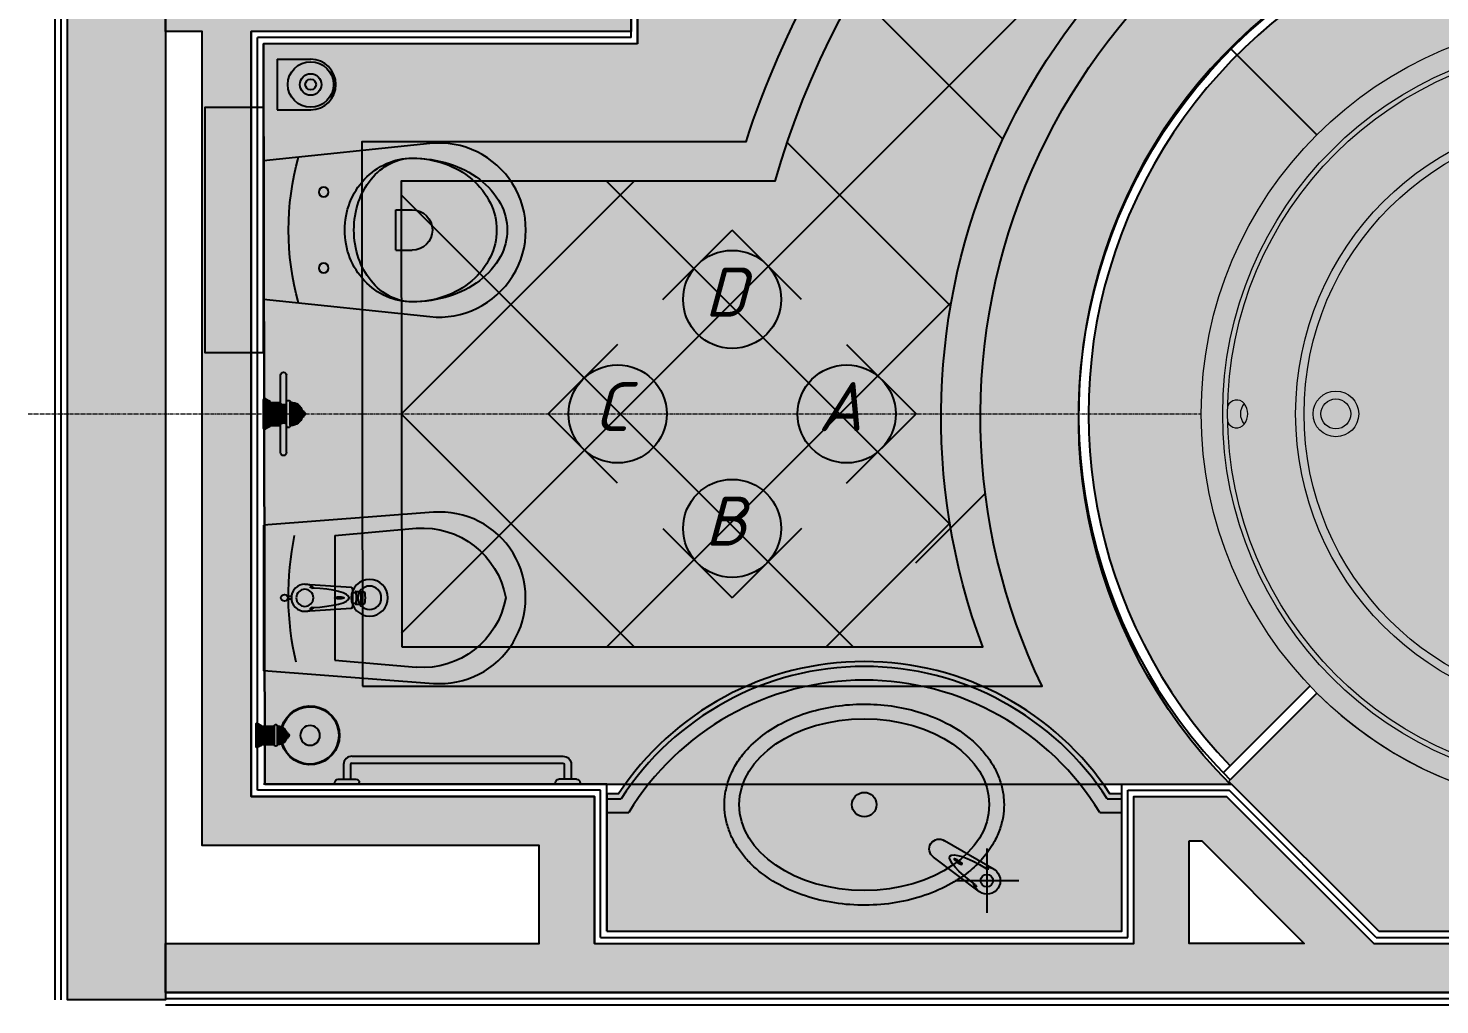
# Model space of a CAD drawing. Header units: millimetres. Extents: x -2167 to 6463, y 877 to 4714.
# Drawn here: x 1957 to 4836, y 1116 to 3108 of the extents above; entities that cross this region are included whole.
import ezdxf
from ezdxf.enums import TextEntityAlignment as Align

# ---------------------------------------------------------------- set-up
doc = ezdxf.new("R2010")
doc.units = ezdxf.units.MM
doc.linetypes.add('GOST2.303 6', pattern=[12, 8, -1.5, 1, -1.5])
for name, color, linetype in [('1', 7, 'Continuous'), ('floor', 172, 'Continuous'), ('G_board', 3, 'Continuous'), ('hatch', 252, 'Continuous'), ('sanit acces', 175, 'Continuous'), ('Sanitari', 144, 'Continuous'), ('sanitari 2', 144, 'Continuous'), ('stone', 4, 'Continuous'), ('wall', 5, 'Continuous')]:
    doc.layers.add(name, color=color, linetype=linetype)
doc.layers.add('axis', color=30, linetype='GOST2.303 6', lineweight=18)
doc.layers.add('marble', color=7, linetype='Continuous', true_color=0xfff8db)
doc.styles.add('ISO', font='isocpeui.ttf')

# ---------------------------------------------------------------- blocks, each defined once
blk = doc.blocks.new('WC brush (plan)')
for p, q in [((51.5, 1.818989403545856e-12), (-51.50000000000364, -9.094947017729282e-13)), ((51.5, 1.818989403545856e-12), (51.49999999999636, -68.50000000000455)), ((-51.50000000000364, -9.094947017729282e-13), (-51.50000000000364, -68.50000000000273))]:
    blk.add_line(p, q)
for radius in [46.50000000000364, 21.99999999999636, 11]:
    blk.add_circle((-3.637978807091713e-12, -68.50000000000364), radius)
blk.add_arc((-3.637978807091713e-12, -68.50000000000364), 51.5, 180, 0)
blk = doc.blocks.new('A18V(top)')
at = {"color": 0}
for p, q in [((28.97409695726674, 0), (-28.97409695725946, 0)), ((28.980000008145, -5.044000000001688), (-29.11982108942902, -5.044000000001688)), ((27.09000000814558, -8.826999999997497), (-27.21336509456887, -8.826999999997497)), ((25.20000000813889, -12.61000000000058), (-25.1999999919426, -12.61000000000058)), ((-23.30999999193591, -12.61000000000058), (-23.30999999194319, -34.90919999999937)), ((-22.81231466680038, -34.90919999999937), (-22.8123146667931, -12.61000000000058)), ((-22.08245850497769, -34.90919999999915), (-22.08245850497769, -12.61000000000058)), ((-21.3508076834114, -34.90919999999915), (-21.35080768340413, -12.61000000000058)), ((-20.32722053190082, -35.09000587614923), (-20.32722053190082, -12.61000000000058)), ((-19.94264067815675, -35.39600000001178), (-19.94264067816403, -12.61000000000058)), ((-17.86491513654619, -35.39600000001178), (-17.86491513655346, -12.61000000000058)), ((-16.53858458973991, -35.39600000001178), (-16.53858458973991, -12.61000000000058)), ((-14.18634808476781, -35.39600000001178), (-14.18634808476054, -12.61000000000058)), ((-12.10237652908108, -35.39600000001178), (-12.10237652907381, -12.61000000000058)), ((-9.541077878253418, -35.39600000001178), (-9.541077878253418, -12.61000000000058)), ((-6.936365552923235, -35.39600000001178), (-6.936365552915959, -12.61000000000058)), ((-4.260104049608344, -35.39600000001178), (-4.26010404961562, -12.61000000000058)), ((-1.361323734425241, -35.39600000001178), (-1.361323734432517, -12.61000000000058)), ((1.361323750556039, -35.3960000000136), (1.361323750556039, -12.61000000000058)), ((4.229051271104254, -35.39600000000792), (4.229051271096978, -12.61000000000058)), ((6.905312774397316, -35.39600000000792), (6.905312774397316, -12.61000000000058)), ((9.510025099734776, -35.39600000000792), (9.510025099734776, -12.61000000000058)), ((12.07132375054789, -35.39600000000792), (12.07132375055517, -12.61000000000058)), ((14.15529530623462, -35.39600000000792), (14.1552953062419, -12.61000000000058)), ((16.50753181121399, -35.39600000000792), (16.50753181122127, -12.61000000000058)), ((17.8338623580421, -35.39600000000792), (17.83386235803482, -12.61000000000058)), ((19.91158789964538, -35.39600000000792), (19.91158789964538, -12.61000000000058)), ((20.33777477130207, -35.07652821780152), (20.33777477129479, -12.61000000000058)), ((21.35080769967317, -34.90919999999824), (21.35080769968044, -12.61000000000058)), ((22.05140572645905, -34.90919999999824), (22.05140572645905, -12.61000000000058)), ((22.78126188826718, -34.90919999999824), (22.78126188827446, -12.61000000000058)), ((23.31000000813947, -12.61000000000058), (23.31000000814674, -34.90919999999801)), ((-20.47214999596326, -34.90919999999892), (-78.99999999186548, -34.90920000000551)), ((79.00000000813452, -46.90919999999824), (-78.99999999186548, -46.90920000000551)), ((23.87831745688163, -46.90920000000187), (-23.87831744061987, -46.90920000000187)), ((23.87831745688163, -54.47520000000077), (-23.87831744061987, -54.47520000000077)), ((23.8783174568598, -55.98840000000928), (-23.87831744071445, -55.98839999975462)), ((20.09786745392194, -35.39600000001496), (-20.09786743765289, -35.39600000001178)), ((19.45598560003418, -45.39600000000792), (-19.45598558376514, -45.39600000000792)), ((19.00018474041281, -37.39600000001406), (-19.00018472414376, -37.39600000000542)), ((18.65591379359103, -43.39600000000746), (-18.65591377732198, -43.39600000000473)), ((18.44476262484386, -39.39600000001406), (-18.4447626085821, -39.39600000000564)), ((18.33536286398157, -41.39600000001496), (-18.33536284771253, -41.39600000001201)), ((79.00000000813452, -34.90919999999824), (20.47215001221048, -34.90919999999801)), ((6.174000008089934, -79.0646999999226), (-6.2050527866013, -79.06469999984984)), ((-6.173999991937308, -80.32569999988482), (-6.173999991930032, -79.06469999985711)), ((6.174000008082658, -80.32569999988482), (-6.173999991937308, -80.32569999988482)), ((4.410000008079805, -82.84769999987475), (-4.409999991934455, -82.84769999987475)), ((6.174000008082658, -80.32569999988482), (6.174000008089934, -79.0646999999226))]:
    blk.add_line(p, q, dxfattribs=at)
for centre, radius, start, end in [((-78.99999999186548, -40.90920000000551), 6, 90, 270), ((-27.77216732998204, -40.90919999994344), 9.449351992420505, 320.5826724941351, 39.41732750586485), ((27.77216734625108, -40.90919999994344), 9.449351992420505, 140.5826724941352, 219.4173275058648), ((79.00000000813452, -40.90919999999824), 6, 270, 90)]:
    blk.add_arc(centre, radius, start, end, dxfattribs=at)
for centre, major_axis, ratio, start_param, end_param in [((-28.97999999194872, -2.521999999997206), (1.645371753953235e-06, -2.522000000003946), 0.9992069785870631, 3.139249524442887, 6.283184654254287), ((28.980000008145, -2.521999999997206), (1.645280679290034e-06, 2.522000000003945), 0.9992069785870636, 3.141593306478951, 6.285528436290352), ((-27.22982108942961, -6.935499999999593), (2.138009979280581e-07, -1.891499999997892), 0.9992069785919039, 3.141592540467571, 6.291891849633188), ((-25.1999999919426, -10.71850000000268), (1.696044488704376e-09, -1.89150000000518), 0.9992069785873011, 3.141592652692415, 6.283185306282208), ((25.20000000813889, -10.71850000000268), (2.062566969020765e-10, -1.891499999997905), 0.9992069785911445, -1.091307044731593e-10, 3.141592653480663), ((27.09000000814558, -6.935499999999593), (2.062566969020765e-10, -1.891499999997905), 0.9992069785911445, -1.091307044731593e-10, 3.141592653480663), ((-23.87831744061987, -50.69220000000496), (1.902349905298531e-09, -3.783000000003085), 0.9992069785892229, 3.141592653086526, 6.283185306676319), ((-23.87831744067807, -55.23180000000139), (5.216027325520767e-09, 0.756600000000617), 0.9992069785892227, 6.819354192444393e-09, 3.141592660409147), ((8.06903699412942e-09, -55.98839999987831), (1.76708231981434e-09, -23.89726849434762), 0.99920697858983, 4.712388980310803, 6.020306646827182), ((1.826704598403012, -55.76211222407437), (1.571250255432186e-09, -24.62853619416826), 0.9992069785900852, -1.561608165689385, -0.3296301993927955), ((2.4357314056615, -56.07897266493819), (3.486902006437066e-09, -24.50673872274272), 0.9992069785899802, 4.708693144898609, 5.929016194274583), ((5.677294431290647, -55.69975925870676), (2.520736186592802e-10, -26.03731600191785), 0.9992069785901205, -1.559710443239787, -0.4570377647298414), ((6.702236957979039, -55.41892354509764), (1.418314261680478e-09, -26.64103415995392), 0.9992069785898952, -1.549418784638544, -0.4787536635177561), ((8.664723129921185, -56.38282768213685), (4.472180015721232e-09, 26.52254910505319), 0.9992069785903887, 1.555924369499271, 2.596717523767373), ((12.45223549338698, -55.69917200053169), (1.563126099922424e-09, -28.98419434341579), 0.9992069785901422, -1.560817343258756, -0.633184588516645), ((16.56161018282, -56.21815992835764), (6.486807165694435e-10, 30.74214256851363), 0.9992069785902921, 1.563322479900321, 2.408587225980598), ((19.62221105744538, -57.31780683324178), (1.291103765910862e-09, -31.74653549231344), 0.9992069785900919, 4.670501081262489, 5.467015004677778), ((24.92766172910342, -58.28092492969881), (4.174182565282877e-10, -34.54118060618807), 0.9992069785901869, 4.645969380330289, 5.358029353564969), ((32.29790410474379, -59.7791993872961), (7.108741157738456e-11, 39.41703758408784), 0.9992069785900044, 1.47447586291465, 2.082046719940255), ((50.60622383697046, -60.15196620900679), (6.608827591814623e-10, -55.09981369702301), 0.9992069785902453, 4.636752813516868, 5.062758571692869), ((198.8082701140884, -59.83953144204133), (2.448382235103236e-09, 200.3654724260261), 0.9992069785901777, 1.551574608839136, 1.666894674644382), ((-198.808270097943, -59.83953144204133), (2.015509202428558e-09, -200.3654724260308), 0.9992069785901538, 1.474697978947571, 1.590018044752816), ((-50.60622382083238, -60.15196620900679), (6.640595328779064e-10, 55.09981369702302), 0.9992069785902451, 4.362019389076567, 4.788025147252569), ((-32.29790408859844, -59.7791993872961), (5.958985968555413e-11, -39.41703758408784), 0.9992069785900044, 1.059545933649829, 1.667116790675434), ((-24.92766171295807, -58.28092492969881), (4.013936395954465e-10, 34.54118060618806), 0.9992069785901871, 4.066748607203945, 4.778808580438627), ((-19.62221104130003, -57.31780683324178), (1.293371156031543e-09, 31.74653549231345), 0.9992069785900917, 3.957762956091671, 4.754276879506961), ((-16.56161016667465, -56.21815992835764), (6.511541326545358e-10, -30.74214256851364), 0.9992069785902915, 0.7330054276091147, 1.578270173689391), ((-12.45223547724891, -55.69917200053169), (1.55728018476732e-09, 28.98419434341579), 0.9992069785901424, 3.774777242106236, 4.702409996848347), ((-8.664723113775835, -56.38282768213685), (4.47153423941132e-09, -26.52254910505318), 0.999206978590389, 0.5448751298224432, 1.585668284090546), ((-6.702236941833689, -55.41892354509764), (1.417720668328095e-09, 26.64103415995392), 0.9992069785898952, 3.620346317107526, 4.691011438228315), ((-5.677294415152573, -55.69975925870676), (2.4627861297093e-10, 26.03731600191785), 0.9992069785901206, 3.598630418319411, 4.701303096829357), ((-2.43573138951615, -56.07897266493819), (3.488429213133287e-09, 24.50673872274272), 0.9992069785899802, 3.495761766494858, 4.716084815870832), ((-1.826704582257662, -55.76211222407437), (1.57521859422928e-09, 24.62853619416827), 0.9992069785900848, 3.471222852982749, 4.703200819279338), ((8.06903699412942e-09, -55.98839999987831), (1.393277560145465e-09, -23.89726849434285), 0.9992069785900315, 0.262878660212492, 1.570897669584766), ((23.87831745682342, -50.69220000000496), (4.125133938041531e-10, -3.782999999995809), 0.9992069785911445, -1.091307044731593e-10, 3.141592653480663), ((23.8783174568598, -55.23180000002321), (1.677229443454531e-09, 0.7566000000006169), 0.9992069785892229, 3.141592655801132, 6.283185309390925), ((-8.314326162530051, -83.7040073893877), (8.499610161498253e-09, 4.000153902326073), 0.9992069785918818, -1.355058086911269, -0.5650826336518486), ((8.06903699412942e-09, -80.3256999998921), (2.622130944985471e-13, 4.665699999990466), 0.9992069785895904, 2.141875796247442, 4.141309510932256), ((8.314326178675401, -83.7040073893877), (8.600668632519149e-09, -4.000153902325894), 0.9992069785919194, 3.706675287216329, 4.496650740475808)]:
    blk.add_ellipse(centre, major_axis=major_axis, ratio=ratio, start_param=start_param, end_param=end_param, dxfattribs=at)
blk = doc.blocks.new('CM1V2CP(top)')
at = {"color": 0}
for p, q in [((-18.49999999357533, -10), (-18.49999999357533, -36)), ((-18.10501164028392, -36.00000000000728), (-18.10501164028392, -10)), ((-17.52576071820658, -36.00000000000728), (-17.52576071822114, -10)), ((-16.94508546300494, -36.00000000000728), (-16.94508546300494, -10)), ((-16.13271470783366, -36.00000000000728), (-16.13271470783366, -10)), ((-15.82749260169658, -36.00000000000728), (-15.82749260169658, -10)), ((-14.17850407660444, -36.00000000000728), (-14.17850407661899, -10)), ((-13.12586078549066, -36.00000000000728), (-13.12586078549066, -10)), ((-11.25900641647604, -36.00000000000728), (-11.25900641646149, -10)), ((-9.605060737354506, -36.00000000000728), (-9.605060737354506, -10)), ((-7.572284030356968, -36.00000000000728), (-7.572284030356968, -10)), ((-5.50505202612112, -36.00000000000728), (-5.50505202612112, -10)), ((-3.38103496000258, -36.00000000000728), (-3.381034960017132, -10)), ((-1.08041566223983, -36.00000000000728), (-1.080415662254381, -10)), ((1.080415675030963, -36.00000000000728), (1.080415675030963, -10)), ((3.356389897693589, -36.00000000000728), (3.356389897679037, -10)), ((5.480406963783025, -36.00000000000728), (5.480406963797577, -10)), ((7.547638968018873, -36.00000000000728), (7.547638968018873, -10)), ((9.580415675016411, -36.00000000000728), (9.580415675016411, -10)), ((11.23436135412339, -36.00000000000728), (11.23436135413795, -10)), ((13.10121572315256, -36.00000000000728), (13.10121572316712, -10)), ((14.15385901429545, -36.00000000000728), (14.1538590142809, -10)), ((15.80284753937303, -36.00000000000728), (15.80284753937303, -10)), ((16.14109108830598, -36.00000000000728), (16.14109108829143, -10)), ((16.94508547589794, -36.00000000000728), (16.94508547589794, -10)), ((17.50111565586849, -36.00000000000728), (17.50111565588304, -10)), ((18.08036657794582, -36.00000000000728), (18.08036657796038, -10)), ((18.50000000642467, -10), (18.50000000642467, -36)), ((18.95104560066102, -36.00000000000728), (-18.95104558782623, -36.00000000000728)), ((18.95104560066102, -37.20000000000437), (-18.95104558776802, -37.20000000000437)), ((18.95104560066102, -43.20000000000437), (-18.95104558776802, -43.20000000000437)), ((18.95104560064647, -44.40000000000873), (-18.95104558784078, -44.399999999805)), ((4.900000006404298, -62.69999999993888), (-4.924645068727841, -62.69999999988067)), ((-4.899999993598612, -63.69999999990978), (-4.899999993598612, -62.69999999988795)), ((4.900000006404298, -63.69999999990978), (-4.899999993598612, -63.69999999990978)), ((3.500000006395567, -65.6999999999025), (-3.499999993604433, -65.6999999999025)), ((4.900000006404298, -63.69999999990978), (4.900000006404298, -62.69999999993888))]:
    blk.add_line(p, q, dxfattribs=at)
for points in [[(22.99531504540937, 0), (-22.99531504540937, 0)], [(23.00000000642467, -4), (-23.11096911856293, -4)], [(21.50000000642467, -7), (-21.59790880518267, -7)], [(20.00000000642467, -10), (-19.99999999357533, -10)]]:
    blk.add_lwpolyline(points, dxfattribs=at)
blk.add_circle((0, -110.0000000000073), 20.04192138974991, dxfattribs=at)
for centre, radius, start, end in [((-22.99999999357533, -2), 2, 89.8657859988919, 270), ((23.00000000642467, -2), 2, 270, 90.13421400110812), ((-21.61096911856293, -5.5), 1.5, 90, 270.4988546181683), ((-19.99999999357533, -8.5), 1.5, 90, 270), ((20.00000000642467, -8.5), 1.5, 270, 90), ((21.50000000642467, -5.5), 1.5, 270, 90), ((0, -110.0000000000073), 60.00000000000728, 106.5922898720359, 73.40771011666504), ((0, -110.0000000000073), 58.50054822142442, 106.3062385507051, 73.69376143801043), ((-18.9510455877753, -40.2000000000005), 3, 90, 270), ((-18.95104558782623, -36.60000000000196), 0.6, 90, 270.0000000045857), ((-18.95104558782623, -43.79999999999905), 0.6, 89.9999999954143, 270), ((6.395566742867231e-09, -44.39999999990323), 18.95104559424476, 179.9999999995831, 254.9381622419943), ((1.449765553828911, -44.22054894842222), 19.53095653780287, 180.5264428563724, 251.1135807783824), ((1.933120162764681, -44.47182606250499), 19.43436853508432, 179.7882442332285, 249.7076046048277), ((4.505789230723167, -44.1711017118032), 20.64814908954805, 180.6351743402716, 243.8136650034537), ((5.319235680472048, -43.94839297778162), 21.12691051542433, 181.2248429451054, 242.5694356570292), ((6.876764388362062, -44.71278959716074), 21.03294932994641, 179.1478996043338, 238.7809546898771), ((9.882726581585302, -44.17063600349866), 22.98508671167238, 180.5717536435121, 233.7211954283841), ((13.14413506525307, -44.58220454261391), 24.37917729462452, 179.571780114836, 228.0018826366707), ((15.57318337844481, -45.45424808336611), 25.17568238883057, 177.6000001700299, 223.2368863050916), ((19.78385851467465, -46.21802135573307), 27.39189580189776, 176.1944372406847, 216.9924684671741), ((25.63325722549052, -47.40618508102853), 31.25855478515961, 174.4812439387551, 209.2924898014383), ((40.16366971136449, -47.70179715216727), 43.69533203571322, 175.666366860863, 200.0746988523575), ((157.7843413596784, -47.45402969224597), 158.8941097748248, 178.898676685458, 185.5060297493066), ((-157.7843413477749, -47.45402969224574), 158.8941097748248, 354.4939702506934, 1.101323314541997), ((-40.16366969946102, -47.70179715216705), 43.69533203571322, 339.9253011476425, 4.333633139136983), ((-25.63325721358706, -47.4061850810283), 31.25855478515961, 330.7075101985617, 5.518756061244857), ((-19.78385850277118, -46.21802135573284), 27.39189580189776, 323.0075315328259, 3.805562759315301), ((-15.57318336654134, -45.45424808336588), 25.17568238883057, 316.7631136949084, 2.399999829970175), ((-13.1441350533496, -44.58220454261368), 24.37917729462452, 311.9981173633293, 0.4282198851639767), ((-9.882726569681836, -44.17063600349843), 22.98508671167238, 306.2788045716158, 359.4282463564879), ((-6.876764376458596, -44.71278959716074), 21.03294932994641, 301.2190453101229, 0.8521003956662553), ((-5.319235668568581, -43.94839297778162), 21.12691051542433, 297.4305643429709, 358.7751570548945), ((-4.5057892188197, -44.1711017118032), 20.64814908954805, 296.1863349965463, 359.3648256597284), ((-1.933120150861214, -44.47182606250499), 19.43436853508432, 290.2923953951723, 0.2117557667714759), ((-1.449765541925444, -44.22054894842222), 19.53095653780287, 288.8864192216176, 359.4735571436277), ((6.395566742867231e-09, -44.39999999990323), 18.95104559424476, 285.0618377571396, 0.005806517496277436), ((18.95104560066102, -36.60000000000218), 0.6, 269.9999999954143, 90), ((18.95104560061009, -40.20000000000073), 3, 270, 90), ((18.95104560063919, -43.80000000001382), 0.6, 269.9999999995831, 90.00000000416884), ((-6.598671557563648, -66.3790700946738), 3.172207694160007, 12.36089050322548, 57.62314989379367), ((6.395566742867231e-09, -63.69999999991342), 3.699999999989814, 212.7204433661088, 327.2795566338912), ((6.598671570354782, -66.3790700946738), 3.172207694160007, 122.3768501062063, 167.6391094967745)]:
    blk.add_arc(centre, radius, start, end, dxfattribs=at)
blk = doc.blocks.new('1610')
at = {"lineweight": 0}
h = blk.add_hatch(color=254, dxfattribs=at)
edge = h.paths.add_edge_path()
edge.add_arc((0, 0), 805, 0, 360)
at = {"color": 0, "lineweight": 0}
for centre, radius in [((0, 0), 805), ((0, 0), 761.1782014534353), ((0, 0), 751.1782014534542), ((0, 0), 612.4648799058151), ((0, 0), 595.3313789660756), ((-530.3921709597344, 6.621121428906918e-10), 46.57168988481109), ((-530.3921709597926, 6.039044819772243e-10), 30.52374578380661)]:
    blk.add_circle(centre, radius, dxfattribs=at)
for centre, radius, start, end in [((-732.6713391026715, 8.738947474084853), 19.73517700356676, 38.29237783301961, 158.2923778334063), ((-693.0598328752094, 8.512870408594608e-10), 31.96170538986819, 139.0010201702031, 220.9989798294822), ((-745.2295744260191, 7.785274647176266e-10), 35.01909332613735, 323.2182391309551, 36.78176086904488), ((-732.6713391026715, -8.738947472513246), 19.73517700356676, 201.7076221662063, 321.7076221669804)]:
    blk.add_arc(centre, radius, start, end, dxfattribs=at)
blk = doc.blocks.new('mixer4ws(plan)')
for p, q in [((0, 27.5), (116.8917906909264, 20)), ((0, -27.5), (116.8917906909264, -20))]:
    blk.add_line(p, q)
for centre, radius, start, end in [((0, 0), 27.5, 45.26509570862078, 314.7349042913792), ((0, 0), 24.5, 55.0340484638193, 65.91049388815965), ((15.18687301172031, 21.71655792537786), 2, 235.0340484630679, 267.8470974478014), ((116.8917906909264, 0), 20, 270, 90), ((0, 0), 24.5, 294.0895061118403, 304.9659515361807), ((15.18687301169484, -21.7165579253724), 2, 92.1529025528254, 124.9659515364113)]:
    blk.add_arc(centre, radius, start, end)
blk.add_ellipse((0, 0), major_axis=(90.30317867782287, 0), ratio=0.2214761461648493, start_param=4.880524547336707, end_param=7.685846067022384)
blk.add_ellipse((70.30317867782287, -9.094947017729282e-13), major_axis=(-10, 0), ratio=0.2)
blk = doc.blocks.new('vanity unit1050')
h = blk.add_hatch(color=254)
edge = h.paths.add_edge_path()
edge.add_line((0, -525), (0, 525))
edge.add_line((0, 525), (-279.9999999995343, 525.0000000001164))
edge.add_line((-279.9999999995343, 525.0000000001164), (-279.9999999996508, 501.098792654986))
edge.add_arc((49.99999999988574, 1.416872122084411e-12), 599.9999999999811, 123.3670129691799, 236.6329870307802)
edge.add_line((-280, -501.0987926547532), (-280, -525))
edge.add_line((-280, -525), (0, -525))
for p, q in [((-269.9999999996508, 495.6813492560177), (-269.9999999995343, 525.0000000001164)), ((-270, -525.0000000000582), (-270, -495.6813492558431))]:
    blk.add_line(p, q)
at = {"color": 30}
for p, q in [((-241.9999999996508, 480.1874633934931), (-241.9999999995343, 525.0000000001164)), ((-241.9999999996508, 480.1874633934931), (-241.9999999995343, 525.0000000001164)), ((-242, -525.0000000000582), (-242, -480.1874633933185)), ((-242, -525.0000000000582), (-242, -480.1874633933185))]:
    blk.add_line(p, q, dxfattribs=at)
at = {"color": 6, "ltscale": 7}
for p, q in [((-103.1237577141728, 184.6555987166939), (-103.1237577141728, 315.3444012833061)), ((-168.4681589974789, 250), (-37.77935643086676, 250))]:
    blk.add_line(p, q, dxfattribs=at)
blk.add_lwpolyline([(0, -525), (0, 525), (-279.9999999995343, 525.0000000001164), (-279.9999999996508, 501.098792654986, 0.5388159060806833), (-280, -501.0987926547532), (-280, -525), (0, -525)], format="xyb")
at = {"ltscale": 7}
blk.add_circle((-103.1237577141728, 250), 12.71164712021709, dxfattribs=at)
blk.add_circle((-258.1236750299577, 0), 25)
blk.add_arc((50, 0), 590.00000000001, 122.8453177146117, 237.1546822853883)
at = {"color": 30}
blk.add_arc((50, 0), 562.0000000000381, 121.3036104420412, 238.6963895579588, dxfattribs=at)
blk.add_ellipse((-258.1236750299577, 0), major_axis=(-0.001224676683505899, -255.0000982590719), ratio=0.6862739210985079, start_param=3.141592653590862, end_param=9.424777960770449)
blk.add_open_spline([(-258.1223062741337, 285.0000982587226), (-264.7030822429806, 285.0001298638526), (-271.2837238622596, 284.5665085021174), (-286.688663211884, 282.5348557741381), (-295.4744631566573, 280.5757723392453), (-312.6835044082254, 275.159180921386), (-321.1064543218818, 271.7026108349673), (-337.4377836522181, 263.4126307048136), (-345.3464735755697, 258.5799128408544), (-360.5428080210695, 247.6727110446664), (-367.8309368597111, 241.5984974745661), (-381.7116494162474, 228.3421497942181), (-388.3046057434985, 221.1600039429031), (-407.4511323026381, 197.5345541012939), (-418.7519193928456, 179.4631144365994), (-435.9161147291306, 143.939557108446), (-442.4041027128696, 127.0131575516425), (-452.8205399240833, 91.7813181077363), (-456.7484856073279, 73.47609514929354), (-461.9407870668219, 36.17484841006808), (-463.2048217365518, 17.17954215826467), (-463.0342596534174, -20.78921383607667), (-461.5996739161201, -39.76180550700519), (-456.070884650806, -76.97300464124419), (-451.9770207293332, -95.21091438527219), (-441.2373671062523, -130.2656921119196), (-434.5920798166189, -147.0823898724047), (-418.9123834746424, -178.6473386570578), (-409.8779873909662, -193.3963770398404), (-389.6268711719895, -220.2105486487271), (-378.4079917217605, -232.2771529409802), (-357.860294579179, -249.8573900472838), (-349.0338174226927, -256.2405441477895), (-330.6178761308547, -267.2312598610297), (-321.0275050597265, -271.8377572760219), (-301.2927566212602, -279.0743611671496), (-291.1485785715049, -281.7025558198802), (-272.2626031648833, -284.5843052180717), (-263.5607119394699, -285.1531913724029), (-246.1819558998104, -284.7765001310036), (-237.5061671319418, -283.8310169677716), (-220.381337488885, -280.4649700502632), (-211.9329828261398, -278.045105142286), (-195.4325002253754, -271.8213301756186), (-187.3804163812893, -268.018212041934), (-171.7983393402537, -259.1461757272482), (-164.2679889748106, -254.0777486581355), (-149.8175272567896, -242.8001116816886), (-142.8970038439147, -236.5910515566356), (-123.7313694731565, -217.0338573291665), (-112.3815393981058, -202.3354988390347), (-92.46717804833315, -170.0441215840401), (-83.9012805497041, -152.4490167862969), (-69.79659667226952, -115.204550077091), (-64.2584923536051, -95.55489519634284), (-56.38252623996232, -55.10162384901196), (-54.04534393944778, -34.29894651123323), (-52.6491707416717, 7.512740399804898), (-53.59031224041246, 28.52037096687127), (-58.7199065774912, 69.78464118845295), (-62.90788825368509, 90.0400719163008), (-74.39654748083558, 128.8741137923207), (-81.69641452864744, 147.4523811310064), (-99.19128951034509, 182.0640238922788), (-109.3863817326492, 198.0987497812603), (-129.4262743516592, 223.1043846232351), (-138.6851203978295, 232.8316716951085), (-158.4870012738975, 250.0893431563163), (-169.0321520632133, 257.6193797329906), (-188.5141958749155, 268.6263514060993), (-197.2286539888009, 272.6415862591239), (-215.1015645964071, 279.0524085543584), (-224.2598639384378, 281.4468269805657), (-241.6706921153236, 284.3216896643862), (-249.8962914942531, 285.000058752019), (-258.1223062741337, 285.0000982587226)], degree=3, knots=[0, 0, 0, 0, 0.09026539771349523, 0.09026539771349523, 0.2127414886783133, 0.2127414886783133, 0.3352175796431313, 0.3352175796431313, 0.4576936706079494, 0.4576936706079494, 0.5801697615727675, 0.5801697615727675, 0.7026458525375855, 0.7026458525375855, 0.9573566777619018, 0.9573566777619018, 1.164020774990034, 1.164020774990034, 1.370684872218165, 1.370684872218165, 1.577348969446297, 1.577348969446297, 1.784013066674429, 1.784013066674429, 1.99067716390256, 1.99067716390256, 2.197341261130692, 2.197341261130692, 2.404005358358824, 2.404005358358824, 2.610669455586955, 2.610669455586955, 2.752866286060256, 2.752866286060256, 2.895063116533557, 2.895063116533557, 3.037259947006857, 3.037259947006857, 3.156470105311757, 3.156470105311757, 3.275680263616657, 3.275680263616657, 3.394890421921557, 3.394890421921557, 3.514100580226458, 3.514100580226458, 3.633310738531358, 3.633310738531358, 3.752520896836258, 3.752520896836258, 3.980335035113517, 3.980335035113517, 4.208149173390776, 4.208149173390776, 4.435963311668035, 4.435963311668035, 4.663777449945295, 4.663777449945295, 4.891591588222554, 4.891591588222554, 5.119405726499814, 5.119405726499814, 5.347219864777073, 5.347219864777073, 5.575034003054332, 5.575034003054332, 5.744168869473015, 5.744168869473015, 5.913303735891697, 5.913303735891697, 6.041828340585977, 6.041828340585977, 6.170352945280257, 6.170352945280257, 6.283185307179586, 6.283185307179586, 6.283185307179586, 6.283185307179586], dxfattribs=at)
at = {"extrusion": (0, 0, -1), "zscale": -1, "rotation": 303.6017384872103}
blk.add_blockref('mixer4ws(plan)', (103.1237577141728, 250), dxfattribs=at)
blk = doc.blocks.new('Towel-rail(plan)')
at = {"layer": 'sanit acces'}
for p, q in [((-25, 0), (25, 0)), ((-25, 0), (-24.99999999999636, -3.000000000007276)), ((25, 0), (25, -3)), ((475, 0), (425, 0)), ((425, 0), (425, -3)), ((475, 0), (474.9999999999964, -3.000000000007276)), ((-17.99999999999636, -10.00000000000728), (18, -10)), ((467.9999999999964, -10.00000000000728), (432, -10))]:
    blk.add_line(p, q, dxfattribs=at)
for points in [[(10, -57), (10, -57, -0.4142135623731577), (-6.999999999996362, -40), (-7, -10)], [(10, -43), (10, -43, -0.4142135623730951), (7.000000000003638, -40), (7, -10)], [(10, -43), (440, -43, 0.4142135623730951), (442.9999999999964, -40), (443, -10)], [(10, -57), (440, -57, 0.4142135623731577), (456.9999999999964, -40), (457, -10)]]:
    blk.add_lwpolyline(points, format="xyb", dxfattribs=at)
for centre, start, end in [((-17.99999999999636, -3.000000000007276), 180, 270), ((18, -3), 270, 0), ((432, -3), 180, 270), ((467.9999999999964, -3.000000000007276), 270, 0)]:
    blk.add_arc(centre, 7, start, end, dxfattribs=at)
blk = doc.blocks.new('mixer4bidet(plan)')
for p, q in [((-27.5, 2.5), (-35.28632666329941, 2.500000000000909)), ((0, 27.5), (94.46144066651323, 21.43917399321981)), ((97.26934993938994, 18.44533011743806), (97.26934993938994, -18.44533011743806)), ((97.26934993938994, 11), (103.636046219799, 11)), ((103.6315687052556, 13.00000000000091), (112.4940581878618, 13.00000000000091)), ((113.3664761017098, 11.99999999999909), (121.3610251850223, 11.99999999999909)), ((-27.5, -2.5), (-35.28632666329941, -2.499999999999091)), ((0, -27.5), (94.46144066651323, -21.43917399321981)), ((97.26934993938994, -11), (103.6360462197918, -11)), ((103.6315687052556, -13.00000000000091), (112.4940581878618, -13.00000000000091)), ((113.3664761017098, -11.99999999999909), (121.3610251850187, -11.99999999999909))]:
    blk.add_line(p, q)
blk.add_circle((-41.73202902491539, 9.094947017729282e-13), 6.913543153445062)
for centre, radius, start, end in [((0, 0), 27.5, 45.26509570862078, 314.7349042913792), ((0, 0), 24.5, 55.0340484638193, 65.91049388815965), ((15.18687301172031, 21.71655792537786), 2, 235.0340484630679, 267.8470974478014), ((94.26934993938994, 18.44533011743806), 3, 0, 86.32882587327444), ((0, 0), 24.5, 294.0895061118403, 304.9659515361807), ((15.18687301169484, -21.7165579253724), 2, 92.1529025528254, 124.9659515364113), ((94.26934993938994, -18.44533011743806), 3, 273.6711741267256, 0)]:
    blk.add_arc(centre, radius, start, end)
for centre, major_axis, ratio, start_param, end_param in [((0, 0), (90.30317867782287, 0), 0.2214761461648493, 4.880524547336707, 7.685846067022384), ((103.6315687052556, 0), (0, 13.00000000000091), 0.1744835827692039, 2.579522850584023, 6.845255110185357), ((103.6360462197954, 0), (-3.637978807091713e-12, -11.00000000000182), 0.1741391585746609, 0, 3.141592653589793), ((112.4940581878618, 0), (0, 13.00000000000091), 0.1744835827692039, 3.141592653589793, 6.283185307179586), ((121.3610251850187, 0), (0, 11.99999999999909), 0.1741391585740965, 3.141592653589793, 6.283185307179586)]:
    blk.add_ellipse(centre, major_axis=major_axis, ratio=ratio, start_param=start_param, end_param=end_param)
blk.add_ellipse((70.30317867782287, -9.094947017729282e-13), major_axis=(-10, 0), ratio=0.2)
blk = doc.blocks.new('bide')
h = blk.add_hatch(color=254)
edge = h.paths.add_edge_path()
edge.add_line((-148.1962650095902, 0), (148.196265009592, 0))
edge.add_line((148.196265009592, 0), (174.4656255278114, -346.3221327467763))
edge.add_arc((2.253124736563725e-13, -359.5557669320273), 174.9668070365333, -184.33771524240012, 4.337715242433717, ccw=False)
edge.add_line((-174.4656255278187, -346.3221327468782), (-148.1962650095902, 0))
for p, q in [((-127.013173805135, -145.3626860949298), (-141.7183989488549, -310.9829988846468)), ((-127.013173805135, -145.3626860949298), (127.013173805135, -145.3626860949298)), ((127.013173805135, -145.3626860949298), (141.7183989488549, -310.9829988846468))]:
    blk.add_line(p, q)
at = {"color": 0}
blk.add_lwpolyline([(-148.1962650095902, 0), (148.196265009592, 0), (174.4656255278114, -346.3221327467763, -1.078725053444574), (-174.4656255278187, -346.3221327468782), (-148.1962650095902, 0)], format="xyb", dxfattribs=at)
blk.add_lwpolyline([(-126.7141857659626, -62.80391267266532, -0.1106622330428847), (130.6436644100559, -65.9733181125921)], format="xyb")
for centre, radius in [((0, -84.24738745210925), 17.5), ((0, -216.3239121297811), 37.38226319025671), ((0, -216.3239121297811), 23.88309841858973)]:
    blk.add_circle(centre, radius)
for centre, start, end in [((30.05251034630783, -324.3572275088518), 175.5478842379094, 259.9545686167854), ((-30.05251034630783, -324.3572275088518), 280.0454313832146, 4.452115762090594)]:
    blk.add_arc(centre, 172.2907869602411, start, end)
at = {"xscale": -1, "rotation": 90}
blk.add_blockref('mixer4bidet(plan)', (0, -84.24738745210925), dxfattribs=at)
blk = doc.blocks.new('v1')
h = blk.add_hatch(color=254)
edge = h.paths.add_edge_path()
edge.add_line((-141.2295361775541, 0), (141.2295361775541, 0))
edge.add_line((141.2295361775541, 0), (176.545235257594, -339.1144103210827))
edge.add_arc((1.506471226232064e-12, -357.5000000000016), 177.5000000000007, -185.94540578263604, 5.945405782872172, ccw=False)
edge.add_line((-176.5452352576667, -339.1144103218103), (-141.2295361775541, 0))
at = {"color": 0}
for p, q in [((41.18985294940103, -270.0315676880418), (-41.18985294940103, -270.0315676880418)), ((-41.18985294940103, -270.0315676880418), (-41.18985294940103, -303.1903332884831)), ((41.18985294940103, -270.0315676880418), (41.18985294940103, -303.1903332884831))]:
    blk.add_line(p, q, dxfattribs=at)
blk.add_lwpolyline([(-141.2295361775541, 0), (141.2295361775541, 0), (176.545235257594, -339.1144103210827, -1.109549002513165), (-176.5452352576667, -339.1144103218103), (-141.2295361775541, 0)], format="xyb", dxfattribs=at)
for centre in [(-77.5, -122.5582073826372), (77.5, -122.5582073826372)]:
    blk.add_circle(centre, 9.947200409575089, dxfattribs=at)
for centre, radius, start, end in [((0, -614.8948798956553), 563.729073253548, 74.71238364092518, 105.2876163590748), ((0, -321.5362715695665), 155.9326406641413, 90, 111.2447868397267), ((0, -321.5362715695665), 155.9326406641413, 90, 111.2447868397267), ((0, -321.5362715695665), 155.9326406641434, 68.75521316027326, 90), ((0, -321.5362715695665), 155.9326406641434, 68.75521316027326, 90), ((-3.486560963950978, -312.5681794092816), 146.3106458423381, 111.2447868397267, 133.1854104519385), ((-3.486560963950978, -312.5681794092816), 146.3106458423381, 111.2447868397267, 133.1854104519385), ((-10.15652318441425, -334.6861720145826), 148.5268899854906, 108.5391167752095, 128.9942446180475), ((0, -364.9720899612439), 180.4704619377249, 90, 108.5391167752095), ((0, -364.9720899612294), 180.4704619377112, 71.46088322479049, 90), ((3.486560963949159, -312.5681794092816), 146.3106458423402, 46.81458954806148, 68.75521316027326), ((3.486560963949159, -312.5681794092816), 146.3106458423402, 46.81458954806148, 68.75521316027326), ((10.15652318441971, -334.686172014568), 148.526889985479, 51.0057553819525, 71.46088322479049), ((-25.74962041127765, -315.4263451534061), 123.7461391524589, 128.9942446180475, 152.9049781086216), ((-8.871953586442032, -306.8303915804427), 138.4414233351832, 133.1854104519385, 156.1872793382448), ((-8.871953586442032, -306.8303915804427), 138.4414233351832, 133.1854104519385, 156.1872793382448), ((8.871953586443851, -306.8303915804427), 138.4414233351806, 23.81272066175519, 46.81458954806148), ((8.871953586443851, -306.8303915804427), 138.4414233351806, 23.81272066175519, 46.81458954806148), ((25.74962041127583, -315.4263451534061), 123.7461391524615, 27.09502189137838, 51.0057553819525), ((-17.2364215879079, -303.1390030998737), 129.2986297871492, 156.1872793382448, 180), ((-17.2364215879079, -303.1390030998737), 129.2986297871497, 156.1872793382448, 180), ((17.23642158790972, -303.1390030998737), 129.2986297871467, 0, 23.81272066175519), ((17.23642158790972, -303.1390030998737), 129.2986297871467, 0, 23.81272066175519), ((-49.76633747674896, -303.1390030998737), 96.7687138983083, 152.9049781086216, 180), ((49.76633747674532, -303.1390030998737), 96.76871389831007, 0, 27.09502189137838), ((109.3081426942172, -303.1390030998737), 255.8431940692732, 180, 197.3785158979381), ((55.23619285209861, -303.1390030998737), 201.7712442271561, 180, 199.4203411238345), ((55.23619285209861, -303.1390030998737), 201.7712442271561, 180, 199.4203411238345), ((0, -303.1903332884831), 41.18985294940126, 180, 0), ((-109.3081426942208, -303.1390030998737), 255.8431940692776, 342.6214841020619, 0), ((-55.23619285210043, -303.1390030998737), 201.7712442271568, 340.5796588761655, 0), ((-55.23619285210043, -303.1390030998737), 201.7712442271563, 340.5796588761655, 0), ((28.22334698163286, -312.6625085217529), 173.1287758010238, 199.4203411238345, 220.4025118899), ((28.22334698163286, -312.6625085217529), 173.1287758010238, 199.4203411238345, 220.4025118899), ((-28.22334698163468, -312.6625085217529), 173.1287758010254, 319.5974881101, 340.5796588761655), ((-28.22334698163468, -312.6625085217529), 173.1287758010254, 319.5974881101, 340.5796588761655), ((55.66044385161877, -319.9290836713481), 199.6294733535757, 197.3785158979381, 217.0737690507537), ((-55.66044385162422, -319.9290836713481), 199.6294733535794, 322.9262309492463, 342.6214841020619), ((11.01245436612226, -327.3114273667597), 150.5277659131773, 220.4025118899, 244.0498485270039), ((11.01245436612226, -327.3114273667597), 150.5277659131773, 220.4025118899, 244.0498485270039), ((-11.01245436612226, -327.3114273667597), 150.5277659131767, 295.9501514729961, 319.5974881101), ((-11.01245436612226, -327.3114273667597), 150.5277659131767, 295.9501514729961, 319.5974881101), ((21.62407606023589, -345.6460996881215), 156.9698994546542, 217.0737690507537, 241.2680065637724), ((-21.62407606023407, -345.6460996881215), 156.9698994546501, 298.7319934362276, 322.9262309492463), ((0, -349.9402513975219), 125.3615618255362, 244.0498485270039, 270), ((0, -349.9402513975219), 125.3615618255362, 244.0498485270039, 270), ((0, -385.0909773136373), 111.986579920071, 241.2680065637724, 270), ((0, -349.9402513975219), 125.3615618255364, 270, 295.9501514729961), ((0, -349.9402513975219), 125.3615618255364, 270, 295.9501514729961), ((0, -385.0909773136373), 111.9865799200681, 270, 298.7319934362276)]:
    blk.add_arc(centre, radius, start, end, dxfattribs=at)
blk = doc.blocks.new('swwww')
at = {"layer": '1'}
h = blk.add_hatch(color=164, dxfattribs=at)
h.paths.add_polyline_path([(70.71067811897956, -70.71067811845569, 0.1989123673796563), (100.0000000002328, 4.074536263942719e-10), (141.4213562375517, 4.074536263942719e-10)])
h.paths.add_polyline_path([(2.328306436538696e-10, -141.421356237086), (-70.71067811833927, -70.71067811845569, 0.1989123673795226), (2.328306436538696e-10, -99.99999999959255, 0.1989123673796563), (70.71067811897956, -70.71067811845569)])
h.paths.add_polyline_path([(-70.71067811833927, -70.71067811845569), (-141.4213562371442, 4.074536263942719e-10), (-99.99999999976717, 4.074536263942719e-10, 0.1989123673796563)])
at = {"layer": '1', "color": 164}
for p in [(-141.4213562372024, 0), (141.4213562372024, 0)]:
    blk.add_line(p, (0, -141.4213562372024), dxfattribs=at)
blk.add_circle((0, 0), 100, dxfattribs=at)
at = {"layer": '1', "color": 164, "style": 'ISO'}
blk.add_text('B', height=100, dxfattribs=at).set_placement((-13.27684433362447, -35.07607672303129), align=Align.CENTER)
blk = doc.blocks.new('sssss')
at = {"layer": '1'}
h = blk.add_hatch(color=164, dxfattribs=at)
h.paths.add_polyline_path([(-70.71067811845569, -70.71067811897956, 0.1989123673796563), (4.074536263942719e-10, -100.0000000002328), (4.074536263942719e-10, -141.4213562375517)])
h.paths.add_polyline_path([(-141.421356237086, -2.328306436538696e-10), (-70.71067811845569, 70.71067811833927, 0.1989123673795226), (-99.99999999959255, -2.328306436538696e-10, 0.1989123673796563), (-70.71067811845569, -70.71067811897956)])
h.paths.add_polyline_path([(-70.71067811845569, 70.71067811833927), (4.074536263942719e-10, 141.4213562371442), (4.074536263942719e-10, 99.99999999976717, 0.1989123673796563)])
at = {"layer": '1', "color": 164}
for p in [(0, 141.4213562372024), (0, -141.4213562372024)]:
    blk.add_line(p, (-141.4213562372024, 0), dxfattribs=at)
blk.add_circle((0, 0), 100, dxfattribs=at)
at = {"layer": '1', "color": 164, "style": 'ISO'}
blk.add_text('C', height=100, dxfattribs=at).set_placement((-13.27684433362447, -35.07607672303129), align=Align.CENTER)
blk = doc.blocks.new('fd')
at = {"layer": '1'}
h = blk.add_hatch(color=164, dxfattribs=at)
h.paths.add_polyline_path([(70.71067811845569, 70.71067811897956, 0.1989123673796563), (-4.074536263942719e-10, 100.0000000002328), (-4.074536263942719e-10, 141.4213562375517)])
h.paths.add_polyline_path([(141.421356237086, 2.328306436538696e-10), (70.71067811845569, -70.71067811833927, 0.1989123673795226), (99.99999999959255, 2.328306436538696e-10, 0.1989123673796563), (70.71067811845569, 70.71067811897956)])
h.paths.add_polyline_path([(70.71067811845569, -70.71067811833927), (-4.074536263942719e-10, -141.4213562371442), (-4.074536263942719e-10, -99.99999999976717, 0.1989123673796563)])
at = {"layer": '1', "color": 164}
for p in [(0, 141.4213562372024), (0, -141.4213562372024)]:
    blk.add_line(p, (141.4213562372024, 0), dxfattribs=at)
blk.add_circle((0, 0), 100, dxfattribs=at)
at = {"layer": '1', "color": 164, "style": 'ISO'}
blk.add_text('A', height=100, dxfattribs=at).set_placement((-13.27684433362447, -35.07607672303129), align=Align.CENTER)
blk = doc.blocks.new('er')
at = {"layer": '1'}
h = blk.add_hatch(color=164, dxfattribs=at)
h.paths.add_polyline_path([(-70.71067811897956, 170.7106781184557, 0.1989123673796563), (-100.0000000002328, 99.99999999959255), (-141.4213562375517, 99.99999999959255)])
h.paths.add_polyline_path([(-2.328306436538696e-10, 241.421356237086), (70.71067811833927, 170.7106781184557, 0.1989123673795226), (-2.328306436538696e-10, 199.9999999995925, 0.1989123673796563), (-70.71067811897956, 170.7106781184557)])
h.paths.add_polyline_path([(70.71067811833927, 170.7106781184557), (141.4213562371442, 99.99999999959255), (99.99999999976717, 99.99999999959255, 0.1989123673796563)])
at = {"layer": '1', "color": 164}
for p in [(-141.4213562372024, 100), (141.4213562372024, 100)]:
    blk.add_line(p, (0, 241.4213562372024), dxfattribs=at)
blk.add_circle((0, 100), 100, dxfattribs=at)
at = {"layer": '1', "color": 164, "style": 'ISO'}
blk.add_text('D', height=100, dxfattribs=at).set_placement((-13.27684433362447, 64.92392327696871), align=Align.CENTER)

msp = doc.modelspace()

# ---------------------------------------------------------------- hatches: boundary and pattern name
at = {"layer": '1', "true_color": 0x202222}
msp.add_hatch(color=250, dxfattribs=at).paths.add_polyline_path([(2037.149305163446, 4126.457759684345), (2237.181841193727, 4126.457759684345), (2237.181841193727, 1126.457759684345), (2037.149305163446, 1126.457759684345)])
h = msp.add_hatch(color=250, dxfattribs=at)
h.paths.add_polyline_path([(4324.954959263123, 1450.504644864937), (4350.556507032277, 1450.504644864937), (4559.603392212739, 1241.457759684366), (4324.954959263123, 1241.457759684345)], flags=16)
h.paths.add_polyline_path([(5749.016608879465, 3401.457759684356), (6234.310000546364, 3401.457759684359), (6234.310000546247, 2916.164368017598)], flags=17)
h.paths.add_polyline_path([(6463.075260307669, 3401.457759684366), (6463.075260307669, 3501.457759684381), (6334.310000546306, 3501.457759684381), (6334.310000546247, 3676.45775968724), (6234.310000546422, 3676.457759684385), (6234.310000546364, 3501.457759684377), (5206.02370771495, 3501.457759684381), (5065.921652897989, 3641.559814501372), (4995.210974779417, 3570.849136382683), (5164.602351477748, 3401.457759684359), (5607.595252642437, 3401.457759684359), (6234.310000546247, 2774.74301178052), (6234.310000546247, 1868.172507588166), (5607.595252642495, 1241.457759684381), (4701.024748450116, 1241.457759684381), (4401.024748450232, 1541.457759684308), (4212.181841193611, 1541.457759684308), (4212.181841193553, 1241.457759684046), (3112.181841193611, 1241.457759684257), (3112.181841193611, 1541.457759684257), (2412.181841193611, 1541.457759684345), (2412.181841193786, 3101.457759684381), (3187.181841193844, 3101.457759684468), (3187.181841193844, 3263.957759684363), (3112.18184119396, 3263.957759684366), (3112.18184119396, 3151.457759684366), (2237.181841193669, 3151.457759684374), (2237.181841193727, 3101.457759684363), (2312.181841193436, 3101.457759684374), (2312.181841193611, 1441.457759684345), (2999.408723124099, 1441.457759684345), (2999.408723124099, 1241.457759684345), (2237.181841193727, 1241.457759684345), (2237.181841193727, 1141.457759684345), (5649.016608879407, 1141.457759684352), (6334.310000546306, 1826.751151351229), (6334.310000546306, 3401.457759684359)])
at = {"layer": 'hatch', "true_color": 0xfbeca2}
h = msp.add_hatch(color=41, dxfattribs=at)
edge = h.paths.add_edge_path()
edge.add_line((2719.156804559258, 1846.457759684345), (3903.81768704197, 1846.457759684323))
edge.add_arc((5159.065582065057, 2315.02905024563), 1339.853101014503, 112.5741946457481, 200.4700925305529, ccw=False)
edge.add_line((4644.723469664314, 3552.226901726703), (4338.601620638889, 3858.348750752393))
edge.add_arc((5160.691182878421, 2315.076577352258), 1748.576635304945, 118.0438948410919, 164.0201739915351)
edge.add_line((3479.681841193844, 2796.457759684497), (2717.633668978669, 2796.457759684454))
edge.add_line((2717.633668978669, 2796.457759684454), (2719.156804559258, 1846.457759684345))
h = msp.add_hatch(color=41, dxfattribs=at)
edge = h.paths.add_edge_path()
edge.add_line((5154.310000546306, 3126.457759684366), (5154.310000546306, 3376.394771556443))
edge.add_line((5154.310000546306, 3376.394771556443), (5597.302901710762, 3376.394771556443))
edge.add_line((5597.302901710762, 3376.394771556443), (6209.310000546306, 2764.387672720834))
edge.add_line((6209.310000546306, 2764.387672720834), (6209.310000546306, 1878.52784664775))
edge.add_line((6209.310000546306, 1878.52784664775), (5597.239913582773, 1266.457759684374))
edge.add_line((5597.239913582773, 1266.457759684374), (4711.380087509839, 1266.457759684374))
edge.add_line((4711.380087509839, 1266.457759684374), (4411.380087509897, 1566.457759684316))
edge.add_line((4411.380087509897, 1566.457759684316), (4405.345044028043, 1572.492803166209))
edge.add_line((4405.345044028043, 1572.492803166209), (4585.08904169107, 1752.236800829236))
edge.add_arc((5154.310000546189, 2321.457759684396), 804.9999999999559, 225.000000000002, 449.9999999999916)
h = msp.add_hatch(color=41, dxfattribs=at)
h.paths.add_polyline_path([(4119.372988674237, 2321.457759684366), (4349.310000546306, 2321.457759684366, -0.1989123673796582), (4585.089041691128, 2890.678718539541), (4422.49902135061, 3053.268738880062, 0.1989123673796555)])
h.paths.add_polyline_path([(4585.089041691128, 2890.678718539541, -0.1924626567974498), (5134.310000546306, 3126.209274128421), (5134.310000546306, 3356.201505035227, 0.1938944738664209), (4422.49902135061, 3053.268738880062)])
h.paths.add_polyline_path([(4349.310000546306, 2321.457759684366), (4119.372988674237, 2321.457759684366, 0.1938944738664221), (4408.493545794598, 1603.925576180118), (4571.122611889063, 1766.55464227455, -0.1924626567974549)])
at = {"layer": 'marble'}
h = msp.add_hatch(color=256, dxfattribs=at)
edge = h.paths.add_edge_path()
edge.add_line((3199.681841193844, 3076.457759684468), (2437.181841193669, 3076.457759684388))
edge.add_line((2437.181841193669, 3076.457759684388), (2439.605946771713, 1566.457759684352))
edge.add_line((2439.605946771713, 1566.457759684352), (4408.356885726942, 1566.457759684312))
edge.add_arc((5160.69118287848, 2315.076577352185), 1061.337377480386, 90.34448708440351, 224.8581695481631, ccw=False)
edge.add_line((5154.310000546306, 3376.39477155645), (4977.533305249613, 3553.171466852844))
edge.add_line((4977.533305249613, 3553.171466852844), (5008.646003618574, 3584.284165221823))
edge.add_line((5008.646003618574, 3584.284165221823), (4392.472409171663, 4200.457759684243))
edge.add_line((4392.472409171663, 4200.457759684243), (3199.681841193844, 4200.457759684243))
edge.add_line((3199.681841193844, 4200.457759684243), (3199.681841193844, 3076.457759684468))
edge = h.paths.add_edge_path(flags=16)
edge.add_line((2639.285130905657, 1766.457759684352), (4024.914192122902, 1766.457759684326))
edge.add_arc((5159.065582065115, 2315.02905024563), 1259.853101014538, 107.016945009599, 205.812327944304, ccw=False)
edge.add_line((4790.363883263577, 3519.723573117226), (4353.994864263543, 3956.092592117606))
edge.add_arc((5160.691182878363, 2315.076577352254), 1828.576635304919, 116.1779677773845, 162.1243327041638)
edge.add_line((3420.389362487913, 2876.362676528719), (2637.50534279758, 2876.457759684457))
edge.add_line((2637.50534279758, 2876.457759684457), (2639.285130905657, 1766.457759684352))
at = {"layer": 'stone', "true_color": 0xa87d05}
h = msp.add_hatch(color=44, dxfattribs=at)
edge = h.paths.add_edge_path(flags=16)
edge.add_line((2719.156804559258, 1846.457759684345), (3903.81768704197, 1846.457759684323))
edge.add_arc((5159.065582065057, 2315.02905024563), 1339.853101014503, 112.5741946457481, 200.4700925305529, ccw=False)
edge.add_line((4644.723469664314, 3552.226901726703), (4338.601620638889, 3858.348750752393))
edge.add_arc((5160.691182878421, 2315.076577352258), 1748.576635304945, 118.0438948410919, 164.0201739915351)
edge.add_line((3479.681841193844, 2796.457759684497), (2717.633668978669, 2796.457759684454))
edge.add_line((2717.633668978669, 2796.457759684454), (2719.156804559258, 1846.457759684345))
edge = h.paths.add_edge_path()
edge.add_line((2639.285130905657, 1766.457759684352), (4024.914192122902, 1766.457759684326))
edge.add_arc((5159.065582065115, 2315.02905024563), 1259.853101014538, 107.016945009599, 205.812327944304, ccw=False)
edge.add_line((4790.363883263577, 3519.723573117226), (4353.994864263543, 3956.092592117606))
edge.add_arc((5160.691182878363, 2315.076577352254), 1828.576635304919, 116.1779677773845, 162.1243327041638)
edge.add_line((3420.389362487913, 2876.362676528719), (2637.50534279758, 2876.457759684457))
edge.add_line((2637.50534279758, 2876.457759684457), (2639.285130905657, 1766.457759684352))

# ---------------------------------------------------------------- linework, layer by layer
at = {"color": 152, "lineweight": 0}
msp.add_line((2237.149305163446, 1501.457759684345), (2237.149305163446, 3170.636788899414), dxfattribs=at)
at = {"color": 164, "lineweight": 0}
msp.add_lwpolyline([(5154.310000546306, 3126.457759684366), (5154.310000546306, 3376.394771556443), (5597.302901710762, 3376.394771556443), (6209.310000546306, 2764.387672720834), (6209.310000546306, 1878.52784664775), (5597.239913582773, 1266.457759684374), (4711.380087509839, 1266.457759684374), (4411.380087509897, 1566.457759684316), (4405.345044028043, 1572.492803166209), (4585.08904169107, 1752.236800829236, 1.49660576266537), (5154.310000546306, 3126.457759684366), (5154.310000546306, 3126.457759684366)], format="xyb", dxfattribs=at)
at = {"layer": '1', "color": 164}
msp.add_line((3767.433282610757, 2018.036380470068), (3908.854638847959, 2159.457736707282), dxfattribs=at)
at = {"layer": 'axis'}
msp.add_line((1957.39286336946, 2321.457759684366), (4349.310000546306, 2321.457759684366), dxfattribs=at)
at = {"layer": 'floor'}
for p, q in [((2718.394254791347, 1874.566273974466), (4520.389176104014, 3676.561195287133)), ((3643.093975321419, 3183.649524864199), (3944.97590218627, 2881.767597999351)), ((4585.089041691128, 2890.678718539551), (4408.356885726884, 3067.410874503788)), ((3504.355082896684, 2875.496931579015), (3838.470654025703, 2541.381360450003)), ((2718.394254791347, 2321.457759684366), (3192.933918872295, 2795.9974237653)), ((3136.5027690813, 2796.457759684476), (3837.291142033151, 2095.669386732636)), ((2718.394254791347, 2767.674788264536), (3639.611283371603, 1846.457759684337)), ((3137.17722621109, 1846.457759684345), (3839.81632906248, 2549.096862535705)), ((2718.394254791347, 2320.783302554664), (3192.719797661674, 1846.457759684345)), ((3584.743169050576, 1846.457759684316), (3836.818992044515, 2098.533582678236)), ((4570.946906067402, 1766.378936452904), (4394.214750103158, 1589.646780488674)), ((4585.089041691128, 1752.236800829167), (4408.356885726884, 1575.504644864937))]:
    msp.add_line(p, q, dxfattribs=at)
for points in [[(3199.681841193844, 3076.457759684468), (3199.681841193844, 3076.457759684468), (2437.181841193669, 3076.457759684388), (2439.605946771713, 1566.457759684352), (4408.356885726942, 1566.457759684312, -0.6651136422430083), (5154.310000546306, 3376.39477155645), (4977.533305249613, 3553.171466852844), (5008.646003618574, 3584.284165221823), (4392.472409171663, 4200.457759684243), (3199.681841193844, 4200.457759684243), (3199.681841193844, 3076.457759684468)], [(2719.156804559258, 1846.457759684345), (3903.81768704197, 1846.457759684323, -0.4034979441627846), (4644.723469664314, 3552.226901726703), (4338.601620638889, 3858.348750752393, 0.2033445157310356), (3479.681841193844, 2796.457759684497), (2717.633668978669, 2796.457759684454), (2719.156804559258, 1846.457759684345)]]:
    msp.add_lwpolyline(points, format="xyb", dxfattribs=at)
msp.add_lwpolyline([(2639.285130905657, 1766.457759684352), (4024.914192122902, 1766.457759684326, -0.4599242030022248), (4790.363883263577, 3519.723573117226), (4353.994864263543, 3956.092592117606, 0.2032085968190168), (3420.389362487913, 2876.362676528719), (2637.50534279758, 2876.457759684457)], format="xyb", close=True, dxfattribs=at)
for radius, start, end in [(1054.937011872085, 89.72548251455008, 224.9999999997974), (1034.937011872088, 90, 223.8926988668576)]:
    msp.add_arc((5154.310000546306, 2321.457759684366), radius, start, end, dxfattribs=at)
at = {"layer": 'G_board'}
for p, q in [((2012.181841193727, 1126.457759684345), (2012.181841193727, 4455.601842262651)), ((3199.681841193844, 3076.457759684468), (3199.681841193844, 3263.957759684359)), ((2439.605946771713, 1566.457759684352), (2437.181841193902, 3076.457759684388)), ((3199.681841193844, 3076.457759684468), (2437.181841193669, 3076.457759684388)), ((3137.181841193611, 1566.457759684257), (2437.181841193669, 1566.457759684341)), ((3137.181841193669, 1566.457759684257), (4411.380087509897, 1566.457759684316)), ((3137.181841193669, 1266.457759684257), (3137.181841193611, 1566.457759684257)), ((4187.181841193611, 1566.457759684316), (4408.356885726942, 1566.457759684312)), ((4187.181841193553, 1266.457759684257), (4187.181841193611, 1566.457759684316)), ((4711.380087509839, 1266.457759684374), (4411.380087509897, 1566.457759684316)), ((3137.181841193669, 1266.457759684257), (4187.181841193669, 1266.457759684337)), ((4711.380087509839, 1266.457759684366), (5597.239913582773, 1266.457759684374)), ((2237.181841193727, 1116.457759684345), (5659.371947938838, 1116.457759684345))]:
    msp.add_line(p, q, dxfattribs=at)
at = {"layer": 'G_board', "color": 4}
for p, q in [((2024.681841193727, 1126.457759684345), (2024.681841193727, 4455.601842262651)), ((3187.181841193844, 3088.957759684476), (3187.181841193844, 3263.957759684363)), ((2312.181841193727, 3101.457759684374), (2237.149305163446, 3101.457759684363)), ((2312.181841193611, 1450.504644864948), (2312.181841193727, 3101.45775968437)), ((2412.181841193611, 1541.457759684345), (2412.181841193786, 3101.457759684385)), ((3187.181841193902, 3101.457759684468), (2412.181841193786, 3101.457759684381)), ((2424.681841193611, 1553.957759684345), (2424.681841193844, 3088.957759684385)), ((3187.181841193844, 3088.957759684472), (2424.681841193669, 3088.957759684385)), ((3112.181841193611, 1541.457759684257), (2412.181841193611, 1541.457759684345)), ((3124.681841193611, 1553.957759684257), (2424.681841193669, 1553.957759684345)), ((3112.181841193669, 1241.457759684257), (3112.181841193611, 1541.457759684257)), ((3124.681841193669, 1253.957759684257), (3124.681841193611, 1553.957759684257)), ((4199.681841193669, 1553.957759684312), (4406.202417979919, 1553.957759684312)), ((4199.681841193553, 1253.957759684257), (4199.681841193611, 1553.957759684308)), ((4212.181841193611, 1541.457759684308), (4401.024748450291, 1541.457759684308)), ((4212.181841193553, 1241.457759684257), (4212.181841193611, 1541.457759684308)), ((4701.024748450116, 1241.457759684381), (4401.024748450232, 1541.457759684308)), ((4706.202417979919, 1253.957759684366), (4406.202417979919, 1553.957759684312)), ((2999.408723123983, 1441.457759684345), (2312.181841193611, 1441.457759684345)), ((2999.408723124099, 1241.457759684345), (2999.408723124041, 1441.457759684345)), ((2237.181841193727, 1241.457759684345), (2999.408723124099, 1241.457759684345)), ((3112.181841193669, 1241.457759684257), (4212.181841193553, 1241.457759684337)), ((3124.681841193669, 1253.957759684257), (4199.681841193553, 1253.957759684334)), ((4701.024748450174, 1241.45775968437), (5607.595252642495, 1241.457759684381)), ((4706.202417979919, 1253.957759684366), (5602.417583112576, 1253.957759684381)), ((2237.181841193727, 1141.457759684345), (5649.016608879523, 1141.457759684352)), ((2237.181841193727, 1128.957759684345), (5654.194278409093, 1128.957759684345))]:
    msp.add_line(p, q, dxfattribs=at)
for points in [[(5649.016608879407, 1141.457759684352), (2237.181841193727, 1141.457759684345), (2237.181841193727, 1241.457759684345), (2999.408723124099, 1241.457759684345), (2999.408723124099, 1441.457759684345), (2312.181841193611, 1441.457759684345), (2312.181841193436, 3101.457759684374), (2237.181841193727, 3101.457759684363), (2237.181841193669, 3151.457759684374), (3112.18184119396, 3151.457759684366), (3112.18184119396, 3263.957759684366), (3187.181841193844, 3263.957759684363), (3187.181841193844, 3101.457759684468), (2412.181841193786, 3101.457759684381), (2412.181841193611, 1541.457759684345), (3112.181841193611, 1541.457759684257), (3112.181841193611, 1241.457759684257), (4212.181841193553, 1241.457759684046), (4212.181841193611, 1541.457759684308), (4401.024748450232, 1541.457759684308), (4701.024748450116, 1241.457759684381), (5607.595252642495, 1241.457759684381)], [(4324.954959263123, 1450.504644864937), (4350.556507032277, 1450.504644864937), (4559.603392212739, 1241.457759684366), (4324.954959263123, 1241.457759684345), (4324.954959263123, 1450.504644864937)]]:
    msp.add_lwpolyline(points, dxfattribs=at)
at = {"layer": 'Sanitari'}
msp.add_lwpolyline([(2437.181841193669, 2446.457759684366), (2437.181841193669, 2946.457759684366), (2317.181841193669, 2946.457759684366), (2317.181841193669, 2446.457759684366), (2437.181841193669, 2446.457759684366)], dxfattribs=at)
at = {"layer": 'wall'}
msp.add_lwpolyline([(2037.149305163446, 4126.457759684345), (2237.181841193727, 4126.457759684345), (2237.181841193727, 1126.457759684345), (2037.149305163446, 1126.457759684345)], close=True, dxfattribs=at)

# ---------------------------------------------------------------- block references
at = {"color": 164, "lineweight": 0}
for name, p in [('er', (3392.811213939713, 2454.966345052533)), ('sssss', (3159.302628571546, 2321.457759684366)), ('fd', (3626.319799307879, 2321.457759684366)), ('swwww', (3392.811213939713, 2087.9491743162))]:
    msp.add_blockref(name, p, dxfattribs=at)
at = {"layer": 'sanit acces', "rotation": 90}
msp.add_blockref('WC brush (plan)', (2464.844037916599, 2993.252956598953), dxfattribs=at)
at = {"layer": 'sanit acces', "xscale": -1}
for name, p, rotation in [('A18V(top)', (2437.181841193669, 2321.457759684366), 90), ('CM1V2CP(top)', (2422.181841193669, 1665.853407214265), 90), ('Towel-rail(plan)', (2607.560397638968, 1566.457759684323), 180)]:
    msp.add_blockref(name, p, dxfattribs=dict(at, rotation=rotation))
at = {"layer": 'Sanitari'}
msp.add_blockref('1610', (5154.310000546306, 2321.457759684366), dxfattribs=at)
at = {"layer": 'Sanitari', "xscale": -1, "rotation": 90}
for name, p in [('v1', (2437.181841193669, 2696.457759684366)), ('bide', (2437.181841193669, 1946.457759684366))]:
    msp.add_blockref(name, p, dxfattribs=at)
at = {"layer": 'sanitari 2', "color": 1, "rotation": 270}
msp.add_blockref('vanity unit1050', (3662.181841193669, 1266.457759684294), dxfattribs=at)

doc.saveas('drawing.dxf')
